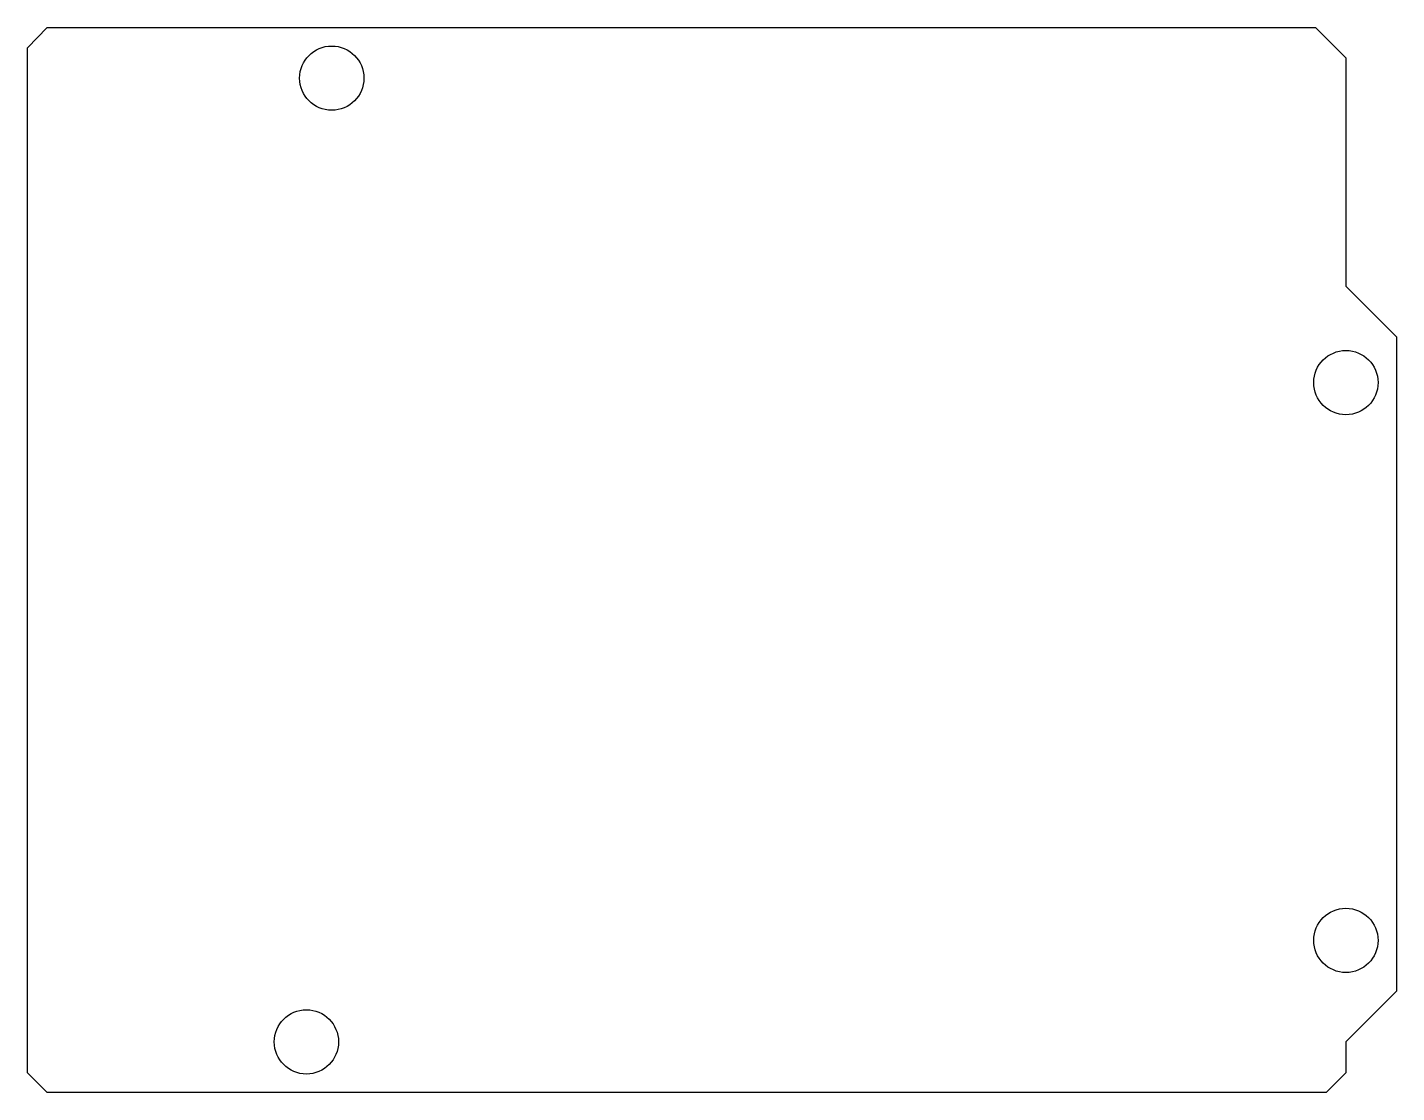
# Model space of a CAD drawing. Extents: x -51.8 to 16.7, y -23.4 to 29.9.
import ezdxf

# ---------------------------------------------------------------- set-up
doc = ezdxf.new("R2010")
doc.units = 0
doc.header["$MEASUREMENT"] = 0
doc.layers.add('MODELSKETCH_VISIBLE', color=7, linetype='CONTINUOUS')

msp = doc.modelspace()

# ---------------------------------------------------------------- linework, layer by layer
at = {"layer": 'MODELSKETCH_VISIBLE'}
for p, q in [((-51.835, 28.92), (-50.841, 29.935)), ((-50.841, 29.935), (12.637, 29.935)), ((12.637, 29.935), (14.16, 28.412)), ((-51.835, -22.37), (-51.835, 28.92)), ((14.16, 28.412), (14.16, 16.986)), ((14.16, 16.986), (16.7, 14.447)), ((16.7, 14.447), (16.7, -18.287)), ((16.7, -18.287), (14.16, -20.826)), ((14.16, -20.826), (14.16, -22.37)), ((-50.841, -23.365), (-51.835, -22.37)), ((13.166, -23.365), (14.16, -22.37)), ((13.166, -23.365), (-50.841, -23.365))]:
    msp.add_line(p, q, dxfattribs=at)
for centre in [(-36.6, 27.396), (14.16, 12.161), (14.16, -15.747), (-37.87, -20.826)]:
    msp.add_circle(centre, 1.608, dxfattribs=at)

doc.saveas('drawing.dxf')
